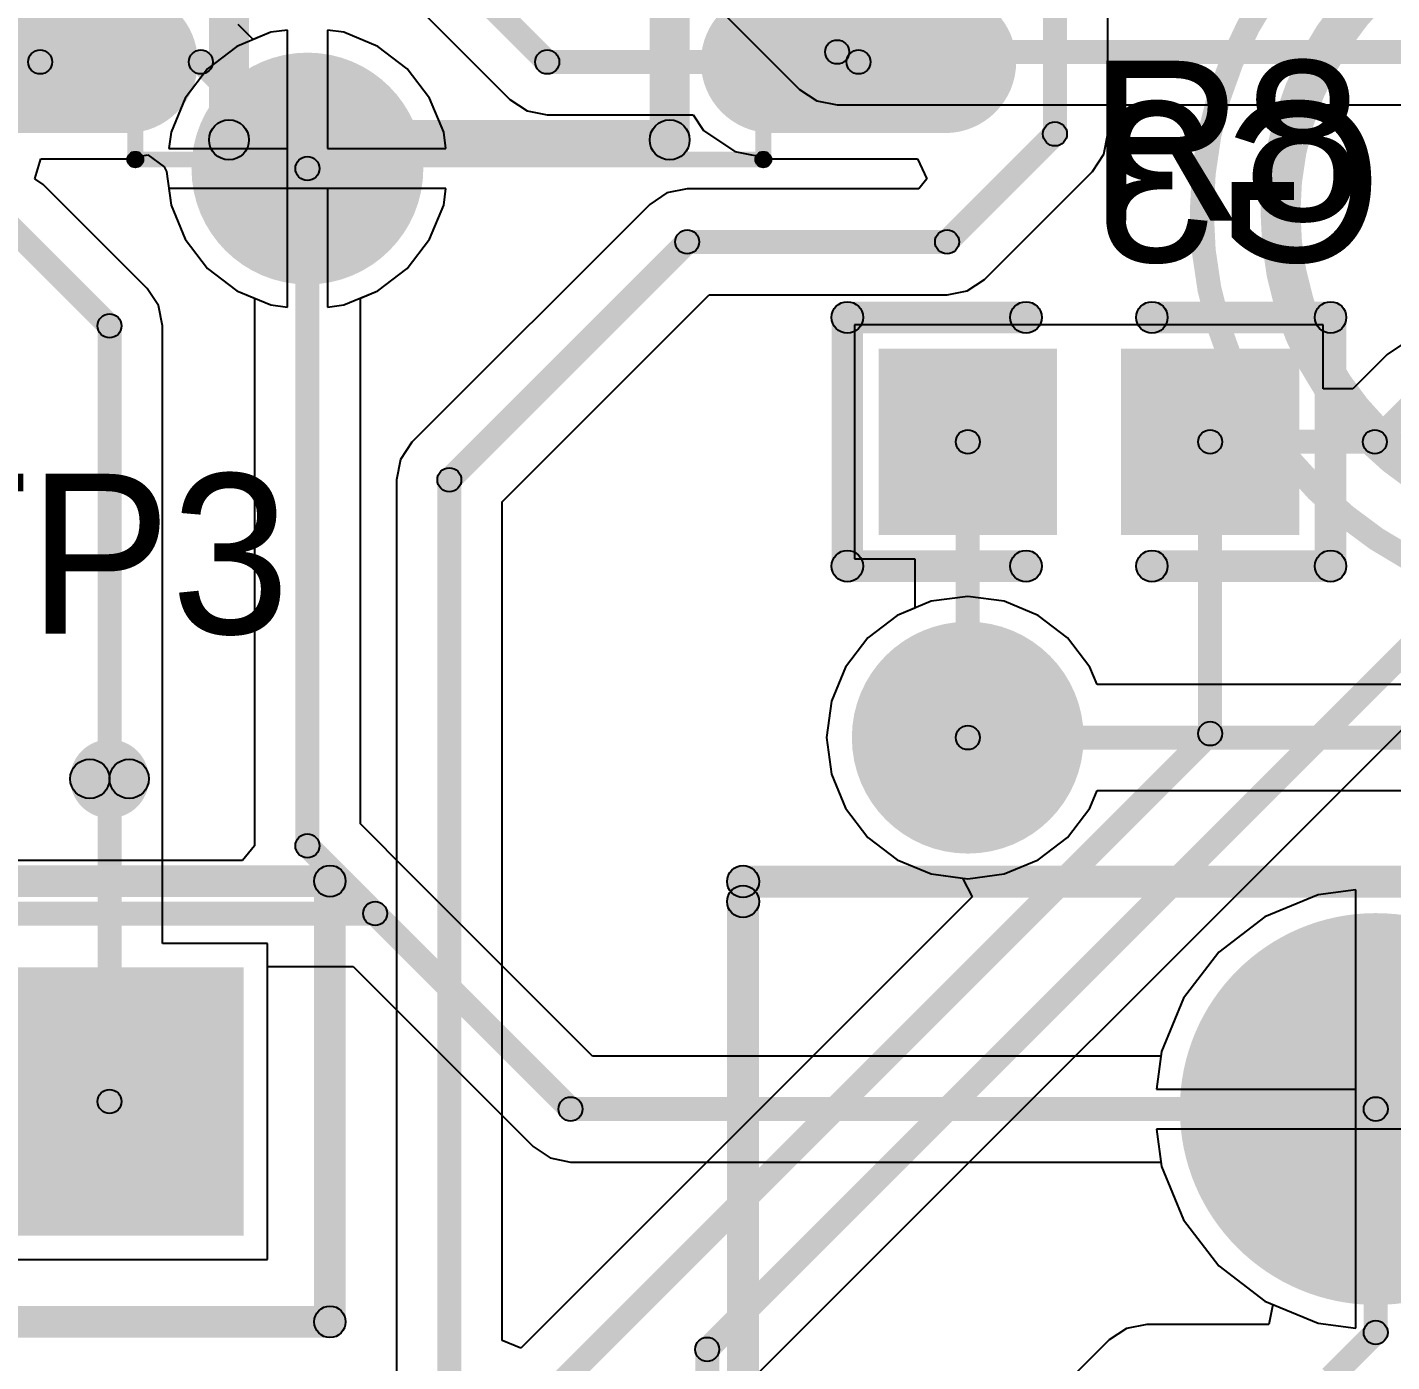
# Model space of a CAD drawing. Header units: millimetres. Extents: x -51.7 to 0.1, y -4.1 to 27.4.
# Drawn here: x -13.16 to -4.49, y 7.68 to 16.16 of the extents above; entities that cross this region are included whole.
import ezdxf

# ---------------------------------------------------------------- set-up
doc = ezdxf.new("R2010")
doc.units = ezdxf.units.MM
for name, color, linetype in [('BottomLayer', 5, 'Continuous'), ('BottomOverlay', 54, 'Continuous'), ('BottomSolder', 6, 'Continuous'), ('Mechanical13', 56, 'Continuous'), ('MultiLayer', 9, 'Continuous'), ('PadHoleLayer', 156, 'Continuous'), ('TopLayer', 1, 'Continuous'), ('TopOverlay', 2, 'Continuous'), ('TopPaste', 8, 'Continuous'), ('TopSolder', 216, 'Continuous'), ('ViaHoleLayer', 16, 'Continuous')]:
    doc.layers.add(name, color=color, linetype=linetype)

# ---------------------------------------------------------------- blocks, each defined once
blk = doc.blocks.new('0603_R_15')
at = {"layer": 'TopLayer'}
for points in [[(-1.235, 0.49), (-0.305, 0.49), (-0.305, -0.49), (-1.235, -0.49)], [(0.305, 0.49), (1.235, 0.49), (1.235, -0.49), (0.305, -0.49)]]:
    blk.add_hatch(color=1, dxfattribs=at).paths.add_polyline_path(points)
at = {"layer": 'TopOverlay'}
h = blk.add_hatch(color=2, dxfattribs=at)
edge = h.paths.add_edge_path()
edge.add_arc((-1.535, 0.79), 0.1, 0, 360)
h = blk.add_hatch(color=2, dxfattribs=at)
edge = h.paths.add_edge_path()
edge.add_arc((-1.535, 0.79), 0.1, 0, 360)
for points in [[(-0.4, 0.89), (-0.4, 0.69), (-1.535, 0.69), (-1.535, 0.89)], [(1.535, 0.89), (1.535, 0.69), (0.4, 0.69), (0.4, 0.89)], [(-1.635, 0.79), (-1.435, 0.79), (-1.435, -0.79), (-1.635, -0.79)], [(1.435, 0.79), (1.635, 0.79), (1.635, -0.79), (1.435, -0.79)], [(-0.4, -0.69), (-0.4, -0.89), (-1.535, -0.89), (-1.535, -0.69)], [(1.535, -0.69), (1.535, -0.89), (0.4, -0.89), (0.4, -0.69)]]:
    blk.add_hatch(color=2, dxfattribs=at).paths.add_polyline_path(points)
h = blk.add_hatch(color=2, dxfattribs=at)
edge = h.paths.add_edge_path()
edge.add_arc((-0.4, 0.79), 0.1, 0, 360)
h = blk.add_hatch(color=2, dxfattribs=at)
edge = h.paths.add_edge_path()
edge.add_arc((0.4, 0.79), 0.1, 0, 360)
h = blk.add_hatch(color=2, dxfattribs=at)
edge = h.paths.add_edge_path()
edge.add_arc((1.535, 0.79), 0.1, 0, 360)
h = blk.add_hatch(color=2, dxfattribs=at)
edge = h.paths.add_edge_path()
edge.add_arc((1.535, 0.79), 0.1, 0, 360)
h = blk.add_hatch(color=2, dxfattribs=at)
edge = h.paths.add_edge_path()
edge.add_arc((-1.535, -0.79), 0.1, 0, 360)
h = blk.add_hatch(color=2, dxfattribs=at)
edge = h.paths.add_edge_path()
edge.add_arc((-1.535, -0.79), 0.1, 0, 360)
h = blk.add_hatch(color=2, dxfattribs=at)
edge = h.paths.add_edge_path()
edge.add_arc((-0.4, -0.79), 0.1, 0, 360)
h = blk.add_hatch(color=2, dxfattribs=at)
edge = h.paths.add_edge_path()
edge.add_arc((0.4, -0.79), 0.1, 0, 360)
h = blk.add_hatch(color=2, dxfattribs=at)
edge = h.paths.add_edge_path()
edge.add_arc((1.535, -0.79), 0.1, 0, 360)
h = blk.add_hatch(color=2, dxfattribs=at)
edge = h.paths.add_edge_path()
edge.add_arc((1.535, -0.79), 0.1, 0, 360)
at = {"layer": 'TopPaste'}
for points in [[(-1.235, 0.49), (-0.305, 0.49), (-0.305, -0.49), (-1.235, -0.49)], [(0.305, 0.49), (1.235, 0.49), (1.235, -0.49), (0.305, -0.49)]]:
    blk.add_hatch(color=8, dxfattribs=at).paths.add_polyline_path(points)
at = {"layer": 'TopSolder'}
for points in [[(-1.3366, 0.5916), (-0.2034, 0.5916), (-0.2034, -0.5916), (-1.3366, -0.5916)], [(0.2034, 0.5916), (1.3366, 0.5916), (1.3366, -0.5916), (0.2034, -0.5916)]]:
    blk.add_hatch(color=216, dxfattribs=at).paths.add_polyline_path(points)
at = {"layer": 'TopOverlay'}
for centre in [(-1.535, 0.79), (-1.535, 0.79), (-0.4, 0.79), (0.4, 0.79), (1.535, 0.79), (1.535, 0.79), (-1.535, -0.79), (-1.535, -0.79), (-0.4, -0.79), (0.4, -0.79), (1.535, -0.79), (1.535, -0.79)]:
    blk.add_circle(centre, 0.1, dxfattribs=at)
blk = doc.blocks.new('SOIC_8_150____23')
at = {"layer": 'Mechanical13'}
h = blk.add_hatch(color=56, dxfattribs=at)
edge = h.paths.add_edge_path()
edge.add_arc((-2.525, 1.995), 0.05, 0, 360)
h = blk.add_hatch(color=56, dxfattribs=at)
edge = h.paths.add_edge_path()
edge.add_arc((-2.525, 1.995), 0.05, 0, 360)
for points in [[(-2.475, -1.995), (-2.575, -1.995), (-2.575, 1.995), (-2.475, 1.995)], [(2.525, 2.045), (2.525, 1.945), (-2.525, 1.945), (-2.525, 2.045)], [(2.575, -1.995), (2.475, -1.995), (2.475, 1.995), (2.575, 1.995)], [(2.525, -1.945), (2.525, -2.045), (-2.525, -2.045), (-2.525, -1.945)]]:
    blk.add_hatch(color=56, dxfattribs=at).paths.add_polyline_path(points)
h = blk.add_hatch(color=56, dxfattribs=at)
edge = h.paths.add_edge_path()
edge.add_arc((2.525, 1.995), 0.05, 0, 360)
h = blk.add_hatch(color=56, dxfattribs=at)
edge = h.paths.add_edge_path()
edge.add_arc((2.525, 1.995), 0.05, 0, 360)
h = blk.add_hatch(color=56, dxfattribs=at)
edge = h.paths.add_edge_path()
edge.add_arc((-2.125, -1.095), 0.05, 0, 360)
h = blk.add_hatch(color=56, dxfattribs=at)
edge = h.paths.add_edge_path()
edge.add_arc((-1.125, -1.095), 0.05, 0, 360)
h = blk.add_hatch(color=56, dxfattribs=at)
edge = h.paths.add_edge_path()
edge.add_arc((-2.525, -1.995), 0.05, 0, 360)
h = blk.add_hatch(color=56, dxfattribs=at)
edge = h.paths.add_edge_path()
edge.add_arc((-2.525, -1.995), 0.05, 0, 360)
h = blk.add_hatch(color=56, dxfattribs=at)
edge = h.paths.add_edge_path()
edge.add_arc((2.525, -1.995), 0.05, 0, 360)
h = blk.add_hatch(color=56, dxfattribs=at)
edge = h.paths.add_edge_path()
edge.add_arc((2.525, -1.995), 0.05, 0, 360)
at = {"layer": 'TopLayer'}
h = blk.add_hatch(color=1, dxfattribs=at)
edge = h.paths.add_edge_path()
edge.add_arc((-1.905, 3.15), 0.35, 0, 180)
edge.add_line((-2.255, 3.15), (-2.255, 2.05))
edge.add_arc((-1.905, 2.05), 0.35, 180, 360)
edge.add_line((-1.555, 2.05), (-1.555, 3.15))
h = blk.add_hatch(color=1, dxfattribs=at)
edge = h.paths.add_edge_path()
edge.add_arc((-0.635, 3.15), 0.35, 0, 180)
edge.add_line((-0.985, 3.15), (-0.985, 2.05))
edge.add_arc((-0.635, 2.05), 0.35, 180, 360)
edge.add_line((-0.285, 2.05), (-0.285, 3.15))
h = blk.add_hatch(color=1, dxfattribs=at)
edge = h.paths.add_edge_path()
edge.add_arc((0.635, 3.15), 0.35, 0, 180)
edge.add_line((0.285, 3.15), (0.285, 2.05))
edge.add_arc((0.635, 2.05), 0.35, 180, 360)
edge.add_line((0.985, 2.05), (0.985, 3.15))
h = blk.add_hatch(color=1, dxfattribs=at)
edge = h.paths.add_edge_path()
edge.add_arc((1.905, 3.15), 0.35, 0, 180)
edge.add_line((1.555, 3.15), (1.555, 2.05))
edge.add_arc((1.905, 2.05), 0.35, 180, 360)
edge.add_line((2.255, 2.05), (2.255, 3.15))
h = blk.add_hatch(color=1, dxfattribs=at)
edge = h.paths.add_edge_path()
edge.add_arc((-1.905, -2.05), 0.35, 0, 180)
edge.add_line((-2.255, -2.05), (-2.255, -3.15))
edge.add_arc((-1.905, -3.15), 0.35, 180, 360)
edge.add_line((-1.555, -3.15), (-1.555, -2.05))
h = blk.add_hatch(color=1, dxfattribs=at)
edge = h.paths.add_edge_path()
edge.add_arc((-0.635, -2.05), 0.35, 0, 180)
edge.add_line((-0.985, -2.05), (-0.985, -3.15))
edge.add_arc((-0.635, -3.15), 0.35, 180, 360)
edge.add_line((-0.285, -3.15), (-0.285, -2.05))
h = blk.add_hatch(color=1, dxfattribs=at)
edge = h.paths.add_edge_path()
edge.add_arc((0.635, -2.05), 0.35, 0, 180)
edge.add_line((0.285, -2.05), (0.285, -3.15))
edge.add_arc((0.635, -3.15), 0.35, 180, 360)
edge.add_line((0.985, -3.15), (0.985, -2.05))
h = blk.add_hatch(color=1, dxfattribs=at)
edge = h.paths.add_edge_path()
edge.add_arc((1.905, -2.05), 0.35, 0, 180)
edge.add_line((1.555, -2.05), (1.555, -3.15))
edge.add_arc((1.905, -3.15), 0.35, 180, 360)
edge.add_line((2.255, -3.15), (2.255, -2.05))
at = {"layer": 'TopOverlay'}
h = blk.add_hatch(color=2, dxfattribs=at)
edge = h.paths.add_edge_path()
edge.add_arc((-2.4, 1.4), 0.127, 0, 360)
h = blk.add_hatch(color=2, dxfattribs=at)
edge = h.paths.add_edge_path()
edge.add_arc((-2.4, 1.4), 0.127, 0, 360)
for points in [[(2.4, 1.527), (2.4, 1.273), (-2.4, 1.273), (-2.4, 1.527)], [(-2.273, -1.4), (-2.527, -1.4), (-2.527, 1.4), (-2.273, 1.4)], [(2.527, -1.4), (2.273, -1.4), (2.273, 1.4), (2.527, 1.4)], [(2.4, -1.273), (2.4, -1.527), (-2.4, -1.527), (-2.4, -1.273)]]:
    blk.add_hatch(color=2, dxfattribs=at).paths.add_polyline_path(points)
h = blk.add_hatch(color=2, dxfattribs=at)
edge = h.paths.add_edge_path()
edge.add_arc((2.4, 1.4), 0.127, 0, 360)
h = blk.add_hatch(color=2, dxfattribs=at)
edge = h.paths.add_edge_path()
edge.add_arc((2.4, 1.4), 0.127, 0, 360)
h = blk.add_hatch(color=2, dxfattribs=at)
edge = h.paths.add_edge_path()
edge.add_arc((-1.9, -0.7), 0.2, 0, 360)
h = blk.add_hatch(color=2, dxfattribs=at)
edge = h.paths.add_edge_path()
edge.add_arc((-1.5, -0.7), 0.2, 0, 360)
h = blk.add_hatch(color=2, dxfattribs=at)
edge = h.paths.add_edge_path()
edge.add_arc((-2.4, -1.4), 0.127, 0, 360)
h = blk.add_hatch(color=2, dxfattribs=at)
edge = h.paths.add_edge_path()
edge.add_arc((-2.4, -1.4), 0.127, 0, 360)
h = blk.add_hatch(color=2, dxfattribs=at)
edge = h.paths.add_edge_path()
edge.add_arc((2.4, -1.4), 0.127, 0, 360)
h = blk.add_hatch(color=2, dxfattribs=at)
edge = h.paths.add_edge_path()
edge.add_arc((2.4, -1.4), 0.127, 0, 360)
h = blk.add_hatch(color=2, dxfattribs=at)
edge = h.paths.add_edge_path()
edge.add_arc((-2.9, -2.9), 0.15, 0, 360)
h = blk.add_hatch(color=2, dxfattribs=at)
edge = h.paths.add_edge_path()
edge.add_arc((-2.6, -2.9), 0.15, 0, 360)
at = {"layer": 'TopPaste'}
h = blk.add_hatch(color=8, dxfattribs=at)
edge = h.paths.add_edge_path()
edge.add_arc((-1.905, 3.15), 0.35, 0, 180)
edge.add_line((-2.255, 3.15), (-2.255, 2.05))
edge.add_arc((-1.905, 2.05), 0.35, 180, 360)
edge.add_line((-1.555, 2.05), (-1.555, 3.15))
h = blk.add_hatch(color=8, dxfattribs=at)
edge = h.paths.add_edge_path()
edge.add_arc((-0.635, 3.15), 0.35, 0, 180)
edge.add_line((-0.985, 3.15), (-0.985, 2.05))
edge.add_arc((-0.635, 2.05), 0.35, 180, 360)
edge.add_line((-0.285, 2.05), (-0.285, 3.15))
h = blk.add_hatch(color=8, dxfattribs=at)
edge = h.paths.add_edge_path()
edge.add_arc((0.635, 3.15), 0.35, 0, 180)
edge.add_line((0.285, 3.15), (0.285, 2.05))
edge.add_arc((0.635, 2.05), 0.35, 180, 360)
edge.add_line((0.985, 2.05), (0.985, 3.15))
h = blk.add_hatch(color=8, dxfattribs=at)
edge = h.paths.add_edge_path()
edge.add_arc((1.905, 3.15), 0.35, 0, 180)
edge.add_line((1.555, 3.15), (1.555, 2.05))
edge.add_arc((1.905, 2.05), 0.35, 180, 360)
edge.add_line((2.255, 2.05), (2.255, 3.15))
h = blk.add_hatch(color=8, dxfattribs=at)
edge = h.paths.add_edge_path()
edge.add_arc((-1.905, -2.05), 0.35, 0, 180)
edge.add_line((-2.255, -2.05), (-2.255, -3.15))
edge.add_arc((-1.905, -3.15), 0.35, 180, 360)
edge.add_line((-1.555, -3.15), (-1.555, -2.05))
h = blk.add_hatch(color=8, dxfattribs=at)
edge = h.paths.add_edge_path()
edge.add_arc((-0.635, -2.05), 0.35, 0, 180)
edge.add_line((-0.985, -2.05), (-0.985, -3.15))
edge.add_arc((-0.635, -3.15), 0.35, 180, 360)
edge.add_line((-0.285, -3.15), (-0.285, -2.05))
h = blk.add_hatch(color=8, dxfattribs=at)
edge = h.paths.add_edge_path()
edge.add_arc((0.635, -2.05), 0.35, 0, 180)
edge.add_line((0.285, -2.05), (0.285, -3.15))
edge.add_arc((0.635, -3.15), 0.35, 180, 360)
edge.add_line((0.985, -3.15), (0.985, -2.05))
h = blk.add_hatch(color=8, dxfattribs=at)
edge = h.paths.add_edge_path()
edge.add_arc((1.905, -2.05), 0.35, 0, 180)
edge.add_line((1.555, -2.05), (1.555, -3.15))
edge.add_arc((1.905, -3.15), 0.35, 180, 360)
edge.add_line((2.255, -3.15), (2.255, -2.05))
at = {"layer": 'TopSolder'}
h = blk.add_hatch(color=216, dxfattribs=at)
edge = h.paths.add_edge_path()
edge.add_arc((-1.905, 3.15), 0.4516, 0, 180)
edge.add_line((-2.3566, 3.15), (-2.3566, 2.05))
edge.add_arc((-1.905, 2.05), 0.4516, 180, 360)
edge.add_line((-1.4534, 2.05), (-1.4534, 3.15))
h = blk.add_hatch(color=216, dxfattribs=at)
edge = h.paths.add_edge_path()
edge.add_arc((-0.635, 3.15), 0.4516, 0, 180)
edge.add_line((-1.0866, 3.15), (-1.0866, 2.05))
edge.add_arc((-0.635, 2.05), 0.4516, 180, 360)
edge.add_line((-0.1834, 2.05), (-0.1834, 3.15))
h = blk.add_hatch(color=216, dxfattribs=at)
edge = h.paths.add_edge_path()
edge.add_arc((0.635, 3.15), 0.4516, 0, 180)
edge.add_line((0.1834, 3.15), (0.1834, 2.05))
edge.add_arc((0.635, 2.05), 0.4516, 180, 360)
edge.add_line((1.0866, 2.05), (1.0866, 3.15))
h = blk.add_hatch(color=216, dxfattribs=at)
edge = h.paths.add_edge_path()
edge.add_arc((1.905, 3.15), 0.4516, 0, 180)
edge.add_line((1.4534, 3.15), (1.4534, 2.05))
edge.add_arc((1.905, 2.05), 0.4516, 180, 360)
edge.add_line((2.3566, 2.05), (2.3566, 3.15))
h = blk.add_hatch(color=216, dxfattribs=at)
edge = h.paths.add_edge_path()
edge.add_arc((-1.905, -2.05), 0.4516, 0, 180)
edge.add_line((-2.3566, -2.05), (-2.3566, -3.15))
edge.add_arc((-1.905, -3.15), 0.4516, 180, 360)
edge.add_line((-1.4534, -3.15), (-1.4534, -2.05))
h = blk.add_hatch(color=216, dxfattribs=at)
edge = h.paths.add_edge_path()
edge.add_arc((-0.635, -2.05), 0.4516, 0, 180)
edge.add_line((-1.0866, -2.05), (-1.0866, -3.15))
edge.add_arc((-0.635, -3.15), 0.4516, 180, 360)
edge.add_line((-0.1834, -3.15), (-0.1834, -2.05))
h = blk.add_hatch(color=216, dxfattribs=at)
edge = h.paths.add_edge_path()
edge.add_arc((0.635, -2.05), 0.4516, 0, 180)
edge.add_line((0.1834, -2.05), (0.1834, -3.15))
edge.add_arc((0.635, -3.15), 0.4516, 180, 360)
edge.add_line((1.0866, -3.15), (1.0866, -2.05))
h = blk.add_hatch(color=216, dxfattribs=at)
edge = h.paths.add_edge_path()
edge.add_arc((1.905, -2.05), 0.4516, 0, 180)
edge.add_line((1.4534, -2.05), (1.4534, -3.15))
edge.add_arc((1.905, -3.15), 0.4516, 180, 360)
edge.add_line((2.3566, -3.15), (2.3566, -2.05))
at = {"layer": 'Mechanical13', "const_width": 0.1}
blk.add_lwpolyline([(-1.125, -1.095, 1), (-2.125, -1.095, 1)], format="xyb", close=True, dxfattribs=at)
at = {"layer": 'Mechanical13'}
for centre in [(-2.525, 1.995), (-2.525, 1.995), (2.525, 1.995), (2.525, 1.995), (-2.125, -1.095), (-1.125, -1.095), (-2.525, -1.995), (-2.525, -1.995), (2.525, -1.995), (2.525, -1.995)]:
    blk.add_circle(centre, 0.05, dxfattribs=at)
at = {"layer": 'TopOverlay'}
for points, const_width in [([(-1.5, -0.7, 1), (-1.9, -0.7, 1)], 0.4), ([(-2.6, -2.9, 1), (-2.9, -2.9, 1)], 0.3)]:
    blk.add_lwpolyline(points, format="xyb", close=True, dxfattribs=dict(at, const_width=const_width))
for centre, radius in [((-2.4, 1.4), 0.127), ((-2.4, 1.4), 0.127), ((2.4, 1.4), 0.127), ((2.4, 1.4), 0.127), ((-1.9, -0.7), 0.2), ((-1.5, -0.7), 0.2), ((-2.4, -1.4), 0.127), ((-2.4, -1.4), 0.127), ((2.4, -1.4), 0.127), ((2.4, -1.4), 0.127), ((-2.9, -2.9), 0.15), ((-2.6, -2.9), 0.15)]:
    blk.add_circle(centre, radius, dxfattribs=at)
blk = doc.blocks.new('PCB_3362___NEW_24')
at = {"layer": 'BottomLayer'}
h = blk.add_hatch(color=5, dxfattribs=at)
edge = h.paths.add_edge_path()
edge.add_arc((0, 1.5), 1.143, 0, 360)
h = blk.add_hatch(color=5, dxfattribs=at)
edge = h.paths.add_edge_path()
edge.add_arc((-2.75, -1.5), 1.143, 0, 360)
h = blk.add_hatch(color=5, dxfattribs=at)
edge = h.paths.add_edge_path()
edge.add_arc((2.496, -1.5), 1.143, 0, 360)
at = {"layer": 'BottomSolder'}
h = blk.add_hatch(color=6, dxfattribs=at)
edge = h.paths.add_edge_path()
edge.add_arc((0, 1.5), 1.2446, 0, 360)
h = blk.add_hatch(color=6, dxfattribs=at)
edge = h.paths.add_edge_path()
edge.add_arc((-2.75, -1.5), 1.2446, 0, 360)
h = blk.add_hatch(color=6, dxfattribs=at)
edge = h.paths.add_edge_path()
edge.add_arc((2.496, -1.5), 1.2446, 0, 360)
at = {"layer": 'MultiLayer'}
h = blk.add_hatch(color=9, dxfattribs=at)
edge = h.paths.add_edge_path()
edge.add_arc((0, 1.5), 1.143, 0, 360)
h = blk.add_hatch(color=9, dxfattribs=at)
edge = h.paths.add_edge_path()
edge.add_arc((-2.75, -1.5), 1.143, 0, 360)
h = blk.add_hatch(color=9, dxfattribs=at)
edge = h.paths.add_edge_path()
edge.add_arc((2.496, -1.5), 1.143, 0, 360)
at = {"layer": 'PadHoleLayer'}
h = blk.add_hatch(color=156, dxfattribs=at)
edge = h.paths.add_edge_path()
edge.add_arc((0, 1.5), 0.635, 0, 360)
h = blk.add_hatch(color=156, dxfattribs=at)
edge = h.paths.add_edge_path()
edge.add_arc((-2.75, -1.5), 0.635, 0, 360)
h = blk.add_hatch(color=156, dxfattribs=at)
edge = h.paths.add_edge_path()
edge.add_arc((2.496, -1.5), 0.635, 0, 360)
at = {"layer": 'TopLayer'}
h = blk.add_hatch(color=1, dxfattribs=at)
edge = h.paths.add_edge_path()
edge.add_arc((0, 1.5), 1.143, 0, 360)
h = blk.add_hatch(color=1, dxfattribs=at)
edge = h.paths.add_edge_path()
edge.add_arc((-2.75, -1.5), 1.143, 0, 360)
h = blk.add_hatch(color=1, dxfattribs=at)
edge = h.paths.add_edge_path()
edge.add_arc((2.496, -1.5), 1.143, 0, 360)
at = {"layer": 'TopOverlay'}
h = blk.add_hatch(color=2, dxfattribs=at)
edge = h.paths.add_edge_path()
edge.add_arc((-4.02, 2.945), 0.1016, 0, 360)
for points in [[(-4.02, 2.8434), (-4.02, 3.0466), (3.854, 3.0466), (3.854, 2.8434)], [(-3.9184, -4.929), (-4.1216, -4.929), (-4.1216, 2.818), (-3.9184, 2.818)], [(3.9556, -4.873), (3.7524, -4.873), (3.7524, 2.818), (3.9556, 2.818)], [(-4.02, -5.0306), (-4.02, -4.8274), (3.854, -4.8274), (3.854, -5.0306)]]:
    blk.add_hatch(color=2, dxfattribs=at).paths.add_polyline_path(points)
h = blk.add_hatch(color=2, dxfattribs=at)
edge = h.paths.add_edge_path()
edge.add_arc((3.854, 2.945), 0.1016, 0, 360)
h = blk.add_hatch(color=2, dxfattribs=at)
edge = h.paths.add_edge_path()
edge.add_arc((-4.02, 2.818), 0.1016, 0, 360)
h = blk.add_hatch(color=2, dxfattribs=at)
edge = h.paths.add_edge_path()
edge.add_arc((3.854, 2.818), 0.1016, 0, 360)
h = blk.add_hatch(color=2, dxfattribs=at)
edge = h.paths.add_edge_path()
edge.add_arc((-4.02, -4.929), 0.1016, 0, 360)
h = blk.add_hatch(color=2, dxfattribs=at)
edge = h.paths.add_edge_path()
edge.add_arc((-4.02, -4.929), 0.1016, 0, 360)
h = blk.add_hatch(color=2, dxfattribs=at)
edge = h.paths.add_edge_path()
edge.add_arc((3.854, -4.873), 0.1016, 0, 360)
h = blk.add_hatch(color=2, dxfattribs=at)
edge = h.paths.add_edge_path()
edge.add_arc((3.854, -4.929), 0.1016, 0, 360)
at = {"layer": 'TopSolder'}
h = blk.add_hatch(color=216, dxfattribs=at)
edge = h.paths.add_edge_path()
edge.add_arc((0, 1.5), 1.2446, 0, 360)
h = blk.add_hatch(color=216, dxfattribs=at)
edge = h.paths.add_edge_path()
edge.add_arc((-2.75, -1.5), 1.2446, 0, 360)
h = blk.add_hatch(color=216, dxfattribs=at)
edge = h.paths.add_edge_path()
edge.add_arc((2.496, -1.5), 1.2446, 0, 360)
at = {"layer": 'TopOverlay'}
for centre in [(-4.02, 2.945), (3.854, 2.945), (-4.02, 2.818), (3.854, 2.818), (-4.02, -4.929), (-4.02, -4.929), (3.854, -4.873), (3.854, -4.929)]:
    blk.add_circle(centre, 0.1016, dxfattribs=at)
blk = doc.blocks.new('3___LED___B_28')
at = {"layer": 'BottomLayer'}
h = blk.add_hatch(color=5, dxfattribs=at)
edge = h.paths.add_edge_path()
edge.add_arc((-1.0795, -0.127), 0.762, 180, 360)
edge.add_line((-0.3175, -0.127), (-0.3175, 0.127))
edge.add_arc((-1.0795, 0.127), 0.762, 0, 180)
edge.add_line((-1.8415, 0.127), (-1.8415, -0.127))
h = blk.add_hatch(color=5, dxfattribs=at)
edge = h.paths.add_edge_path()
edge.add_arc((1.0795, -0.127), 0.762, 180, 360)
edge.add_line((1.8415, -0.127), (1.8415, 0.127))
edge.add_arc((1.0795, 0.127), 0.762, 0, 180)
edge.add_line((0.3175, 0.127), (0.3175, -0.127))
at = {"layer": 'BottomOverlay'}
h = blk.add_hatch(color=54, dxfattribs=at)
edge = h.paths.add_edge_path()
edge.add_arc((-2.0635, 0), 0.127, 0, 360)
h = blk.add_hatch(color=54, dxfattribs=at)
edge = h.paths.add_edge_path()
edge.add_arc((1.9365, 0), 0.127, 0, 360)
h = blk.add_hatch(color=54, dxfattribs=at)
edge = h.paths.add_edge_path()
edge.add_arc((-2.5635, 0), 0.0762, 0, 360)
h = blk.add_hatch(color=54, dxfattribs=at)
edge = h.paths.add_edge_path()
edge.add_arc((2.4365, 0), 0.0762, 0, 360)
at = {"layer": 'BottomSolder'}
h = blk.add_hatch(color=6, dxfattribs=at)
edge = h.paths.add_edge_path()
edge.add_arc((-1.0795, -0.127), 0.8636, 180, 360)
edge.add_line((-0.2159, -0.127), (-0.2159, 0.127))
edge.add_arc((-1.0795, 0.127), 0.8636, 0, 180)
edge.add_line((-1.9431, 0.127), (-1.9431, -0.127))
h = blk.add_hatch(color=6, dxfattribs=at)
edge = h.paths.add_edge_path()
edge.add_arc((1.0795, -0.127), 0.8636, 180, 360)
edge.add_line((1.9431, -0.127), (1.9431, 0.127))
edge.add_arc((1.0795, 0.127), 0.8636, 0, 180)
edge.add_line((0.2159, 0.127), (0.2159, -0.127))
at = {"layer": 'MultiLayer'}
h = blk.add_hatch(color=9, dxfattribs=at)
edge = h.paths.add_edge_path()
edge.add_arc((-1.0795, -0.127), 0.762, 180, 360)
edge.add_line((-0.3175, -0.127), (-0.3175, 0.127))
edge.add_arc((-1.0795, 0.127), 0.762, 0, 180)
edge.add_line((-1.8415, 0.127), (-1.8415, -0.127))
h = blk.add_hatch(color=9, dxfattribs=at)
edge = h.paths.add_edge_path()
edge.add_arc((1.0795, -0.127), 0.762, 180, 360)
edge.add_line((1.8415, -0.127), (1.8415, 0.127))
edge.add_arc((1.0795, 0.127), 0.762, 0, 180)
edge.add_line((0.3175, 0.127), (0.3175, -0.127))
at = {"layer": 'PadHoleLayer'}
h = blk.add_hatch(color=156, dxfattribs=at)
edge = h.paths.add_edge_path()
edge.add_arc((-1.0795, 0), 0.35, 0, 360)
h = blk.add_hatch(color=156, dxfattribs=at)
edge = h.paths.add_edge_path()
edge.add_arc((1.0795, 0), 0.35, 0, 360)
at = {"layer": 'TopLayer'}
h = blk.add_hatch(color=1, dxfattribs=at)
edge = h.paths.add_edge_path()
edge.add_arc((-1.0795, -0.127), 0.762, 180, 360)
edge.add_line((-0.3175, -0.127), (-0.3175, 0.127))
edge.add_arc((-1.0795, 0.127), 0.762, 0, 180)
edge.add_line((-1.8415, 0.127), (-1.8415, -0.127))
h = blk.add_hatch(color=1, dxfattribs=at)
edge = h.paths.add_edge_path()
edge.add_arc((1.0795, -0.127), 0.762, 180, 360)
edge.add_line((1.8415, -0.127), (1.8415, 0.127))
edge.add_arc((1.0795, 0.127), 0.762, 0, 180)
edge.add_line((0.3175, 0.127), (0.3175, -0.127))
at = {"layer": 'TopSolder'}
h = blk.add_hatch(color=216, dxfattribs=at)
edge = h.paths.add_edge_path()
edge.add_arc((-1.0795, -0.127), 0.8636, 180, 360)
edge.add_line((-0.2159, -0.127), (-0.2159, 0.127))
edge.add_arc((-1.0795, 0.127), 0.8636, 0, 180)
edge.add_line((-1.9431, 0.127), (-1.9431, -0.127))
h = blk.add_hatch(color=216, dxfattribs=at)
edge = h.paths.add_edge_path()
edge.add_arc((1.0795, -0.127), 0.8636, 180, 360)
edge.add_line((1.9431, -0.127), (1.9431, 0.127))
edge.add_arc((1.0795, 0.127), 0.8636, 0, 180)
edge.add_line((0.2159, 0.127), (0.2159, -0.127))
at = {"layer": 'BottomOverlay'}
for p, q in [((-3.1748, 0.381), (-3.1748, -0.4654)), ((-3.598, -0.0422), (-2.7516, -0.0422))]:
    blk.add_line(p, q, dxfattribs=at)
for points, const_width in [([(2.4365, 0, 1), (-2.5635, 0, 1)], 0.1524), ([(1.9365, 0, 1), (-2.0635, 0, 1)], 0.254)]:
    blk.add_lwpolyline(points, format="xyb", close=True, dxfattribs=dict(at, const_width=const_width))
for centre, radius in [((-2.0635, 0), 0.127), ((1.9365, 0), 0.127), ((-2.5635, 0), 0.0762), ((2.4365, 0), 0.0762)]:
    blk.add_circle(centre, radius, dxfattribs=at)
blk = doc.blocks.new('PIN1_38')
at = {"layer": 'BottomLayer'}
blk.add_hatch(color=5, dxfattribs=at).paths.add_polyline_path([(-0.75, 0.75), (0.75, 0.75), (0.75, -0.75), (-0.75, -0.75)])
at = {"layer": 'BottomSolder'}
blk.add_hatch(color=6, dxfattribs=at).paths.add_polyline_path([(-0.8516, 0.8516), (0.8516, 0.8516), (0.8516, -0.8516), (-0.8516, -0.8516)])
at = {"layer": 'MultiLayer'}
blk.add_hatch(color=9, dxfattribs=at).paths.add_polyline_path([(-0.75, 0.75), (0.75, 0.75), (0.75, -0.75), (-0.75, -0.75)])
at = {"layer": 'PadHoleLayer'}
h = blk.add_hatch(color=156, dxfattribs=at)
edge = h.paths.add_edge_path()
edge.add_arc((0, 0), 0.45, 0, 360)
at = {"layer": 'TopLayer'}
blk.add_hatch(color=1, dxfattribs=at).paths.add_polyline_path([(-0.75, 0.75), (0.75, 0.75), (0.75, -0.75), (-0.75, -0.75)])
at = {"layer": 'TopOverlay'}
h = blk.add_hatch(color=2, dxfattribs=at)
edge = h.paths.add_edge_path()
edge.add_arc((-0.125, 2.05), 0.125, 0, 360)
h = blk.add_hatch(color=2, dxfattribs=at)
edge = h.paths.add_edge_path()
edge.add_arc((0.125, 2.05), 0.125, 0, 360)
h = blk.add_hatch(color=2, dxfattribs=at)
edge = h.paths.add_edge_path()
edge.add_arc((-1.4, 1.4), 0.1, 0, 360)
h = blk.add_hatch(color=2, dxfattribs=at)
edge = h.paths.add_edge_path()
edge.add_arc((-1.4, 1.4), 0.1, 0, 360)
for points in [[(-1.4, 1.3), (-1.4, 1.5), (1.4, 1.5), (1.4, 1.3)], [(-1.3, -1.4), (-1.5, -1.4), (-1.5, 1.4), (-1.3, 1.4)], [(1.5, -1.4), (1.3, -1.4), (1.3, 1.4), (1.5, 1.4)], [(-1.4, -1.5), (-1.4, -1.3), (1.4, -1.3), (1.4, -1.5)]]:
    blk.add_hatch(color=2, dxfattribs=at).paths.add_polyline_path(points)
h = blk.add_hatch(color=2, dxfattribs=at)
edge = h.paths.add_edge_path()
edge.add_arc((1.4, 1.4), 0.1, 0, 360)
h = blk.add_hatch(color=2, dxfattribs=at)
edge = h.paths.add_edge_path()
edge.add_arc((1.4, 1.4), 0.1, 0, 360)
h = blk.add_hatch(color=2, dxfattribs=at)
edge = h.paths.add_edge_path()
edge.add_arc((-1.4, -1.4), 0.1, 0, 360)
h = blk.add_hatch(color=2, dxfattribs=at)
edge = h.paths.add_edge_path()
edge.add_arc((-1.4, -1.4), 0.1, 0, 360)
h = blk.add_hatch(color=2, dxfattribs=at)
edge = h.paths.add_edge_path()
edge.add_arc((1.4, -1.4), 0.1, 0, 360)
h = blk.add_hatch(color=2, dxfattribs=at)
edge = h.paths.add_edge_path()
edge.add_arc((1.4, -1.4), 0.1, 0, 360)
at = {"layer": 'TopSolder'}
blk.add_hatch(color=216, dxfattribs=at).paths.add_polyline_path([(-0.8516, 0.8516), (0.8516, 0.8516), (0.8516, -0.8516), (-0.8516, -0.8516)])
at = {"layer": 'TopOverlay', "const_width": 0.25}
blk.add_lwpolyline([(0.125, 2.05, 1), (-0.125, 2.05, 1)], format="xyb", close=True, dxfattribs=at)
at = {"layer": 'TopOverlay'}
for centre, radius in [((-0.125, 2.05), 0.125), ((0.125, 2.05), 0.125), ((-1.4, 1.4), 0.1), ((-1.4, 1.4), 0.1), ((1.4, 1.4), 0.1), ((1.4, 1.4), 0.1), ((-1.4, -1.4), 0.1), ((-1.4, -1.4), 0.1), ((1.4, -1.4), 0.1), ((1.4, -1.4), 0.1)]:
    blk.add_circle(centre, radius, dxfattribs=at)

msp = doc.modelspace()

# ---------------------------------------------------------------- hatches: boundary and pattern name
at = {"layer": 'BottomLayer'}
for points in [[(-8.9688, 16.8503), (-8.861, 16.9581), (-7.9593, 16.0564), (-8.0671, 15.9486)], [(-8.0132, 15.9263), (-8.0132, 16.0787), (-3.196, 16.0787), (-3.196, 15.9263)], [(-11.3025, 10.9589), (-11.4549, 10.9589), (-11.4549, 15.2619), (-11.3025, 15.2619)], [(-7.183, 11.5702), (-7.183, 11.7226), (-3.0983, 11.7226), (-3.0983, 11.5702)], [(-11.4326, 10.905), (-11.3248, 11.0128), (-10.8947, 10.5827), (-11.0025, 10.4749)], [(-17.3485, 10.4526), (-17.3485, 10.605), (-10.9486, 10.605), (-10.9486, 10.4526)], [(-11.0025, 10.4749), (-10.8947, 10.5827), (-9.6529, 9.3409), (-9.7607, 9.2331)], [(-14.1315, 7.7317), (-14.2393, 7.8395), (-12.6899, 9.3889), (-12.5821, 9.2811)], [(-9.7068, 9.2108), (-9.7068, 9.3632), (-4.591, 9.3632), (-4.591, 9.2108)]]:
    msp.add_hatch(color=5, dxfattribs=at).paths.add_polyline_path(points)
h = msp.add_hatch(color=5, dxfattribs=at)
edge = h.paths.add_edge_path()
edge.add_arc((-8.0132, 16.0025), 0.0762, 0, 360)
h = msp.add_hatch(color=5, dxfattribs=at)
edge = h.paths.add_edge_path()
edge.add_arc((-8.0132, 16.0025), 0.0762, 0, 360)
h = msp.add_hatch(color=5, dxfattribs=at)
edge = h.paths.add_edge_path()
edge.add_arc((-11.3787, 15.2619), 0.635, 0, 360)
h = msp.add_hatch(color=5, dxfattribs=at)
edge = h.paths.add_edge_path()
edge.add_arc((-11.3787, 15.2619), 0.0762, 0, 360)
h = msp.add_hatch(color=5, dxfattribs=at)
edge = h.paths.add_edge_path()
edge.add_arc((-7.183, 11.6464), 0.635, 0, 360)
h = msp.add_hatch(color=5, dxfattribs=at)
edge = h.paths.add_edge_path()
edge.add_arc((-7.183, 11.6464), 0.0762, 0, 360)
h = msp.add_hatch(color=5, dxfattribs=at)
edge = h.paths.add_edge_path()
edge.add_arc((-11.3787, 10.9589), 0.0762, 0, 360)
h = msp.add_hatch(color=5, dxfattribs=at)
edge = h.paths.add_edge_path()
edge.add_arc((-11.3787, 10.9589), 0.0762, 0, 360)
h = msp.add_hatch(color=5, dxfattribs=at)
edge = h.paths.add_edge_path()
edge.add_arc((-10.9486, 10.5288), 0.0762, 0, 360)
h = msp.add_hatch(color=5, dxfattribs=at)
edge = h.paths.add_edge_path()
edge.add_arc((-10.9486, 10.5288), 0.0762, 0, 360)
h = msp.add_hatch(color=5, dxfattribs=at)
edge = h.paths.add_edge_path()
edge.add_arc((-10.9486, 10.5288), 0.0762, 0, 360)
h = msp.add_hatch(color=5, dxfattribs=at)
edge = h.paths.add_edge_path()
edge.add_arc((-12.636, 9.335), 0.0762, 0, 360)
h = msp.add_hatch(color=5, dxfattribs=at)
edge = h.paths.add_edge_path()
edge.add_arc((-9.7068, 9.287), 0.0762, 0, 360)
h = msp.add_hatch(color=5, dxfattribs=at)
edge = h.paths.add_edge_path()
edge.add_arc((-9.7068, 9.287), 0.0762, 0, 360)
h = msp.add_hatch(color=5, dxfattribs=at)
edge = h.paths.add_edge_path()
edge.add_arc((-4.591, 9.287), 0.0762, 0, 360)
at = {"layer": 'BottomSolder'}
h = msp.add_hatch(color=6, dxfattribs=at)
edge = h.paths.add_edge_path()
edge.add_arc((-11.3787, 15.2619), 0.7366, 0, 360)
h = msp.add_hatch(color=6, dxfattribs=at)
edge = h.paths.add_edge_path()
edge.add_arc((-7.183, 11.6464), 0.7366, 0, 360)
at = {"layer": 'TopLayer'}
for points in [[(-11.1786, 17.1551), (-11.0708, 17.2629), (-9.8008, 15.9929), (-9.9086, 15.8851)], [(-6.5527, 15.4818), (-6.7051, 15.4818), (-6.7051, 16.955), (-6.5527, 16.955)], [(-13.077, 15.8628), (-13.077, 16.0152), (-12.0558, 16.0152), (-12.0558, 15.8628)], [(-12.1097, 15.8851), (-12.0019, 15.9929), (-11.3248, 15.3158), (-11.4326, 15.208)], [(-9.8547, 15.8628), (-9.8547, 16.0152), (-7.877, 16.0152), (-7.877, 15.8628)], [(-7.2608, 14.7421), (-7.3686, 14.8499), (-6.6828, 15.5357), (-6.575, 15.4279)], [(-13.3503, 14.8691), (-13.2425, 14.9769), (-12.5821, 14.3165), (-12.6899, 14.2087)], [(-10.4231, 13.2308), (-10.5309, 13.3386), (-9.0196, 14.8499), (-8.9118, 14.7421)], [(-8.9657, 14.7198), (-8.9657, 14.8722), (-7.3147, 14.8722), (-7.3147, 14.7198)], [(-12.5598, 9.335), (-12.7122, 9.335), (-12.7122, 14.2626), (-12.5598, 14.2626)], [(-4.543, 13.4721), (-4.6508, 13.5799), (-4.3333, 13.8974), (-4.2255, 13.7896)], [(-7.1068, 11.6464), (-7.2592, 11.6464), (-7.2592, 13.526), (-7.1068, 13.526)], [(-5.5668, 11.6718), (-5.7192, 11.6718), (-5.7192, 13.526), (-5.5668, 13.526)], [(-5.643, 13.4498), (-5.643, 13.6022), (-4.5969, 13.6022), (-4.5969, 13.4498)], [(-10.4008, 6.8378), (-10.5532, 6.8378), (-10.5532, 13.2847), (-10.4008, 13.2847)], [(-8.7848, 7.7063), (-8.8926, 7.8141), (-3.9904, 12.7163), (-3.8826, 12.6085)], [(-4.5371, 9.2331), (-4.6449, 9.3409), (-1.6243, 12.3615), (-1.5165, 12.2537)], [(-10.4231, 6.7839), (-10.5309, 6.8917), (-5.6969, 11.7257), (-5.5891, 11.6179)], [(-4.5148, 7.8672), (-4.6672, 7.8672), (-4.6672, 9.287), (-4.5148, 9.287)], [(-4.8224, 7.528), (-4.9302, 7.6358), (-4.6449, 7.9211), (-4.5371, 7.8133)], [(-8.7625, 2.0563), (-8.9149, 2.0563), (-8.9149, 7.7602), (-8.7625, 7.7602)]]:
    msp.add_hatch(color=1, dxfattribs=at).paths.add_polyline_path(points)
h = msp.add_hatch(color=1, dxfattribs=at)
edge = h.paths.add_edge_path()
edge.add_arc((-13.077, 15.939), 0.0762, 0, 360)
h = msp.add_hatch(color=1, dxfattribs=at)
edge = h.paths.add_edge_path()
edge.add_arc((-12.0558, 15.939), 0.0762, 0, 360)
h = msp.add_hatch(color=1, dxfattribs=at)
edge = h.paths.add_edge_path()
edge.add_arc((-12.0558, 15.939), 0.0762, 0, 360)
h = msp.add_hatch(color=1, dxfattribs=at)
edge = h.paths.add_edge_path()
edge.add_arc((-9.8547, 15.939), 0.0762, 0, 360)
h = msp.add_hatch(color=1, dxfattribs=at)
edge = h.paths.add_edge_path()
edge.add_arc((-9.8547, 15.939), 0.0762, 0, 360)
h = msp.add_hatch(color=1, dxfattribs=at)
edge = h.paths.add_edge_path()
edge.add_arc((-7.877, 15.939), 0.0762, 0, 360)
h = msp.add_hatch(color=1, dxfattribs=at)
edge = h.paths.add_edge_path()
edge.add_arc((-11.3787, 15.2619), 0.635, 0, 360)
h = msp.add_hatch(color=1, dxfattribs=at)
edge = h.paths.add_edge_path()
edge.add_arc((-6.6289, 15.4818), 0.0762, 0, 360)
h = msp.add_hatch(color=1, dxfattribs=at)
edge = h.paths.add_edge_path()
edge.add_arc((-6.6289, 15.4818), 0.0762, 0, 360)
h = msp.add_hatch(color=1, dxfattribs=at)
edge = h.paths.add_edge_path()
edge.add_arc((-11.3787, 15.2619), 0.0762, 0, 360)
h = msp.add_hatch(color=1, dxfattribs=at)
edge = h.paths.add_edge_path()
edge.add_arc((-8.9657, 14.796), 0.0762, 0, 360)
h = msp.add_hatch(color=1, dxfattribs=at)
edge = h.paths.add_edge_path()
edge.add_arc((-8.9657, 14.796), 0.0762, 0, 360)
h = msp.add_hatch(color=1, dxfattribs=at)
edge = h.paths.add_edge_path()
edge.add_arc((-7.3147, 14.796), 0.0762, 0, 360)
h = msp.add_hatch(color=1, dxfattribs=at)
edge = h.paths.add_edge_path()
edge.add_arc((-7.3147, 14.796), 0.0762, 0, 360)
h = msp.add_hatch(color=1, dxfattribs=at)
edge = h.paths.add_edge_path()
edge.add_arc((-12.636, 14.2626), 0.0762, 0, 360)
h = msp.add_hatch(color=1, dxfattribs=at)
edge = h.paths.add_edge_path()
edge.add_arc((-12.636, 14.2626), 0.0762, 0, 360)
h = msp.add_hatch(color=1, dxfattribs=at)
edge = h.paths.add_edge_path()
edge.add_arc((-7.183, 13.526), 0.0762, 0, 360)
h = msp.add_hatch(color=1, dxfattribs=at)
edge = h.paths.add_edge_path()
edge.add_arc((-5.643, 13.526), 0.0762, 0, 360)
h = msp.add_hatch(color=1, dxfattribs=at)
edge = h.paths.add_edge_path()
edge.add_arc((-5.643, 13.526), 0.0762, 0, 360)
h = msp.add_hatch(color=1, dxfattribs=at)
edge = h.paths.add_edge_path()
edge.add_arc((-4.5969, 13.526), 0.0762, 0, 360)
h = msp.add_hatch(color=1, dxfattribs=at)
edge = h.paths.add_edge_path()
edge.add_arc((-4.5969, 13.526), 0.0762, 0, 360)
h = msp.add_hatch(color=1, dxfattribs=at)
edge = h.paths.add_edge_path()
edge.add_arc((-10.477, 13.2847), 0.0762, 0, 360)
h = msp.add_hatch(color=1, dxfattribs=at)
edge = h.paths.add_edge_path()
edge.add_arc((-10.477, 13.2847), 0.0762, 0, 360)
h = msp.add_hatch(color=1, dxfattribs=at)
edge = h.paths.add_edge_path()
edge.add_arc((-7.183, 11.6464), 0.635, 0, 360)
h = msp.add_hatch(color=1, dxfattribs=at)
edge = h.paths.add_edge_path()
edge.add_arc((-7.183, 11.6464), 0.0762, 0, 360)
h = msp.add_hatch(color=1, dxfattribs=at)
edge = h.paths.add_edge_path()
edge.add_arc((-5.643, 11.6718), 0.0762, 0, 360)
h = msp.add_hatch(color=1, dxfattribs=at)
edge = h.paths.add_edge_path()
edge.add_arc((-5.643, 11.6718), 0.0762, 0, 360)
h = msp.add_hatch(color=1, dxfattribs=at)
edge = h.paths.add_edge_path()
edge.add_arc((-12.636, 9.335), 0.0762, 0, 360)
h = msp.add_hatch(color=1, dxfattribs=at)
edge = h.paths.add_edge_path()
edge.add_arc((-4.591, 9.287), 0.0762, 0, 360)
h = msp.add_hatch(color=1, dxfattribs=at)
edge = h.paths.add_edge_path()
edge.add_arc((-4.591, 9.287), 0.0762, 0, 360)
h = msp.add_hatch(color=1, dxfattribs=at)
edge = h.paths.add_edge_path()
edge.add_arc((-4.591, 7.8672), 0.0762, 0, 360)
h = msp.add_hatch(color=1, dxfattribs=at)
edge = h.paths.add_edge_path()
edge.add_arc((-4.591, 7.8672), 0.0762, 0, 360)
h = msp.add_hatch(color=1, dxfattribs=at)
edge = h.paths.add_edge_path()
edge.add_arc((-8.8387, 7.7602), 0.0762, 0, 360)
h = msp.add_hatch(color=1, dxfattribs=at)
edge = h.paths.add_edge_path()
edge.add_arc((-8.8387, 7.7602), 0.0762, 0, 360)
at = {"layer": 'TopSolder'}
h = msp.add_hatch(color=216, dxfattribs=at)
edge = h.paths.add_edge_path()
edge.add_arc((-11.3787, 15.2619), 0.7366, 0, 360)
h = msp.add_hatch(color=216, dxfattribs=at)
edge = h.paths.add_edge_path()
edge.add_arc((-7.183, 11.6464), 0.7366, 0, 360)
at = {"layer": 'ViaHoleLayer'}
h = msp.add_hatch(color=16, dxfattribs=at)
edge = h.paths.add_edge_path()
edge.add_arc((-11.3787, 15.2619), 0.3556, 0, 360)
h = msp.add_hatch(color=16, dxfattribs=at)
edge = h.paths.add_edge_path()
edge.add_arc((-7.183, 11.6464), 0.3556, 0, 360)

# ---------------------------------------------------------------- linework, layer by layer
at = {"layer": 'BottomLayer'}
for p, q in [((-9.0544, 16.5675), (-8.2513, 15.7644)), ((-11.6108, 16.128), (-11.827, 16.0384)), ((-11.5057, 16.1418), (-11.6108, 16.128)), ((-11.5057, 15.3889), (-11.5057, 16.1418)), ((-11.1466, 16.128), (-11.2517, 16.1418)), ((-11.2517, 16.1418), (-11.2517, 15.3889)), ((-10.9304, 16.0384), (-11.1466, 16.128)), ((-11.827, 16.0384), (-12.0127, 15.8959)), ((-10.7447, 15.8959), (-10.9304, 16.0384)), ((-12.0127, 15.8959), (-12.1552, 15.7102)), ((-10.6022, 15.7102), (-10.7447, 15.8959)), ((-12.1552, 15.7102), (-12.2448, 15.494)), ((-10.5126, 15.494), (-10.6022, 15.7102)), ((-8.2513, 15.7644), (-8.142, 15.6915)), ((-8.142, 15.6915), (-8.0132, 15.6658)), ((-8.0132, 15.6658), (-4.2832, 15.6658)), ((-12.2448, 15.494), (-12.2586, 15.3889)), ((-10.4987, 15.3889), (-10.5126, 15.494)), ((-12.2586, 15.3889), (-11.5057, 15.3889)), ((-11.2517, 15.3889), (-10.4987, 15.3889)), ((-10.4987, 15.1349), (-12.2586, 15.1349)), ((-12.2586, 15.1349), (-12.2448, 15.0298)), ((-10.5126, 15.0298), (-10.4987, 15.1349)), ((-12.2448, 15.0298), (-12.1552, 14.8136)), ((-10.6022, 14.8136), (-10.5126, 15.0298)), ((-12.1552, 14.8136), (-12.0127, 14.6278)), ((-10.7447, 14.6278), (-10.6022, 14.8136)), ((-12.0127, 14.6278), (-11.827, 14.4853)), ((-10.9304, 14.4853), (-10.7447, 14.6278)), ((-11.827, 14.4853), (-11.7154, 14.4391)), ((-11.042, 14.4391), (-10.9304, 14.4853)), ((-11.7154, 14.4391), (-11.7154, 10.9589)), ((-11.042, 11.0983), (-11.042, 14.4391)), ((-7.4151, 12.5125), (-7.6314, 12.4229)), ((-7.183, 12.5431), (-7.4151, 12.5125)), ((-6.951, 12.5125), (-7.183, 12.5431)), ((-6.7347, 12.4229), (-6.951, 12.5125)), ((-7.6314, 12.4229), (-7.8171, 12.2804)), ((-6.549, 12.2804), (-6.7347, 12.4229)), ((-7.8171, 12.2804), (-7.9596, 12.0947)), ((-6.4065, 12.0947), (-6.549, 12.2804)), ((-7.9596, 12.0947), (-8.0491, 11.8785)), ((-6.3602, 11.9831), (-6.4065, 12.0947)), ((-3.0983, 11.9831), (-6.3602, 11.9831)), ((-8.0491, 11.8785), (-8.0797, 11.6464)), ((-8.0797, 11.6464), (-8.0491, 11.4143)), ((-8.0491, 11.4143), (-7.9596, 11.1981)), ((-6.4065, 11.1981), (-6.3602, 11.3097)), ((-6.3602, 11.3097), (-3.2378, 11.3097)), ((-7.9596, 11.1981), (-7.8171, 11.0124)), ((-6.549, 11.0124), (-6.4065, 11.1981)), ((-10.7106, 10.7669), (-11.042, 11.0983)), ((-7.8171, 11.0124), (-7.6314, 10.8699)), ((-6.7347, 10.8699), (-6.549, 11.0124)), ((-11.7154, 10.9589), (-11.792, 10.8655)), ((-11.792, 10.8655), (-17.3485, 10.8655)), ((-7.6314, 10.8699), (-7.4151, 10.7803)), ((-6.951, 10.7803), (-6.7347, 10.8699)), ((-9.5674, 9.6237), (-10.7106, 10.7669)), ((-7.4151, 10.7803), (-7.183, 10.7497)), ((-7.183, 10.7497), (-6.951, 10.7803)), ((-4.718, 10.6793), (-4.9557, 10.648)), ((-4.718, 9.287), (-4.718, 10.6793)), ((-4.9557, 10.648), (-5.2955, 10.5073)), ((-5.2955, 10.5073), (-5.5874, 10.2833)), ((-5.5874, 10.2833), (-5.8113, 9.9915)), ((-11.632, 8.331), (-11.632, 10.1921)), ((-11.632, 10.1921), (-11.0881, 10.1921)), ((-11.0881, 10.1921), (-9.9449, 9.0489)), ((-5.8113, 9.9915), (-5.952, 9.6517)), ((-5.9557, 9.6237), (-9.5674, 9.6237)), ((-5.952, 9.6517), (-5.9557, 9.6237)), ((-4.718, 7.8947), (-4.718, 9.287)), ((-9.9449, 9.0489), (-9.8357, 8.976)), ((-9.8357, 8.976), (-9.7068, 8.9503)), ((-9.7068, 8.9503), (-5.9557, 8.9503)), ((-5.9557, 8.9503), (-5.952, 8.9223)), ((-5.952, 8.9223), (-5.8113, 8.5825)), ((-5.8113, 8.5825), (-5.5874, 8.2906)), ((-13.1639, 8.331), (-11.632, 8.331)), ((-5.5874, 8.2906), (-5.2955, 8.0667)), ((-5.2955, 8.0667), (-4.9557, 7.926)), ((-4.9557, 7.926), (-4.718, 7.8947))]:
    msp.add_line(p, q, dxfattribs=at)
for centre in [(-8.0132, 16.0025), (-8.0132, 16.0025), (-11.3787, 15.2619), (-7.183, 11.6464), (-11.3787, 10.9589), (-11.3787, 10.9589), (-10.9486, 10.5288), (-10.9486, 10.5288), (-10.9486, 10.5288), (-12.636, 9.335), (-9.7068, 9.287), (-9.7068, 9.287), (-4.591, 9.287)]:
    msp.add_circle(centre, 0.0762, dxfattribs=at)
at = {"layer": 'TopLayer'}
for p, q in [((-6.2922, 15.4818), (-6.2922, 16.955)), ((-11.2642, 16.8723), (-10.0928, 15.7009)), ((-11.7224, 16.0818), (-11.8178, 16.1771)), ((-11.6108, 16.128), (-11.7224, 16.0818)), ((-11.5057, 16.1418), (-11.6108, 16.128)), ((-11.5057, 15.2619), (-11.5057, 16.1418)), ((-11.1466, 16.128), (-11.2517, 16.1418)), ((-11.2517, 16.1418), (-11.2517, 15.3889)), ((-10.9304, 16.0384), (-11.1466, 16.128)), ((-10.7447, 15.8959), (-10.9304, 16.0384)), ((-10.6022, 15.7102), (-10.7447, 15.8959)), ((-10.5126, 15.494), (-10.6022, 15.7102)), ((-10.0928, 15.7009), (-9.9835, 15.628)), ((-9.9835, 15.628), (-9.8547, 15.6023)), ((-9.8547, 15.6023), (-8.9285, 15.6023)), ((-8.9285, 15.6023), (-8.8625, 15.5035)), ((-10.4987, 15.3889), (-10.5126, 15.494)), ((-8.8625, 15.5035), (-8.6627, 15.37)), ((-6.3179, 15.353), (-6.2922, 15.4818)), ((-12.527, 15.3232), (-12.3919, 15.35)), ((-12.3919, 15.35), (-12.2889, 15.2722)), ((-11.2517, 15.3889), (-10.4987, 15.3889)), ((-8.6627, 15.37), (-8.427, 15.3232)), ((-6.3908, 15.2437), (-6.3179, 15.353)), ((-13.1109, 15.1962), (-13.0724, 15.3232)), ((-13.0724, 15.3232), (-12.527, 15.3232)), ((-12.2889, 15.2722), (-12.273, 15.2442)), ((-11.5057, 14.3819), (-11.5057, 15.2619)), ((-8.427, 15.3232), (-7.502, 15.3232)), ((-7.502, 15.3232), (-7.444, 15.1962)), ((-13.0583, 15.1611), (-13.1109, 15.1962)), ((-12.273, 15.2442), (-12.2448, 15.0298)), ((-7.444, 15.1962), (-7.4931, 15.1327)), ((-7.0766, 14.5579), (-6.3908, 15.2437)), ((-12.3979, 14.5007), (-13.0583, 15.1611)), ((-10.4987, 15.1349), (-11.2517, 15.1349)), ((-11.2517, 15.1349), (-11.2517, 14.3819)), ((-10.5126, 15.0298), (-10.4987, 15.1349)), ((-9.0945, 15.107), (-9.2038, 15.0341)), ((-8.9657, 15.1327), (-9.0945, 15.107)), ((-7.4931, 15.1327), (-8.9657, 15.1327)), ((-12.2448, 15.0298), (-12.1552, 14.8136)), ((-9.2038, 15.0341), (-10.7151, 13.5228)), ((-10.6022, 14.8136), (-10.5126, 15.0298)), ((-12.1552, 14.8136), (-12.0127, 14.6278)), ((-10.7447, 14.6278), (-10.6022, 14.8136)), ((-12.0127, 14.6278), (-11.827, 14.4853)), ((-10.9304, 14.4853), (-10.7447, 14.6278)), ((-12.325, 14.3914), (-12.3979, 14.5007)), ((-11.827, 14.4853), (-11.6108, 14.3958)), ((-11.1466, 14.3958), (-10.9304, 14.4853)), ((-7.3147, 14.4593), (-7.1859, 14.485)), ((-7.1859, 14.485), (-7.0766, 14.5579)), ((-12.2993, 14.2626), (-12.325, 14.3914)), ((-11.6108, 14.3958), (-11.5057, 14.3819)), ((-11.2517, 14.3819), (-11.1466, 14.3958)), ((-10.1403, 13.1452), (-8.8262, 14.4593)), ((-8.8262, 14.4593), (-7.3147, 14.4593)), ((-12.2993, 10.339), (-12.2993, 14.2626)), ((-12.2993, 14.2626), (-12.2993, 14.2626)), ((-6.464, 14.27), (-7.902, 14.27)), ((-7.902, 14.27), (-7.902, 12.782)), ((-6.362, 14.27), (-6.464, 14.27)), ((-6.464, 14.27), (-6.464, 14.27)), ((-4.924, 14.27), (-6.362, 14.27)), ((-6.362, 14.27), (-6.362, 14.27)), ((-4.924, 13.8627), (-4.924, 14.27)), ((-4.4082, 14.1545), (-4.5175, 14.0816)), ((-4.5175, 14.0816), (-4.7364, 13.8627)), ((-4.7364, 13.8627), (-4.924, 13.8627)), ((-10.7151, 13.5228), (-10.788, 13.4135)), ((-10.788, 13.4135), (-10.8137, 13.2847)), ((-10.8137, 13.2847), (-10.8137, 6.8378)), ((-10.1403, 7.8166), (-10.1403, 13.1452)), ((-7.902, 12.782), (-7.5197, 12.782)), ((-7.5197, 12.782), (-7.5197, 12.4692)), ((-7.6314, 12.4229), (-7.8171, 12.2804)), ((-7.5197, 12.4692), (-7.6314, 12.4229)), ((-8.502, 7.6207), (-3.797, 12.3257)), ((-7.8171, 12.2804), (-7.9596, 12.0947)), ((-7.9596, 12.0947), (-8.0491, 11.8785)), ((-8.0491, 11.8785), (-8.0797, 11.6464)), ((-8.0797, 11.6464), (-8.0491, 11.4143)), ((-8.0491, 11.4143), (-7.9596, 11.1981)), ((-7.9596, 11.1981), (-7.8171, 11.0124)), ((-7.8171, 11.0124), (-7.6314, 10.8699)), ((-7.6314, 10.8699), (-7.4151, 10.7803)), ((-7.4151, 10.7803), (-7.2164, 10.7541)), ((-7.2164, 10.7541), (-7.1552, 10.6357)), ((-4.718, 10.6793), (-4.9557, 10.648)), ((-4.718, 9.414), (-4.718, 10.6793)), ((-7.1552, 10.6357), (-10.023, 7.7679)), ((-4.9557, 10.648), (-5.2955, 10.5073)), ((-5.2955, 10.5073), (-5.5874, 10.2833)), ((-11.632, 10.339), (-12.2993, 10.339)), ((-11.632, 8.331), (-11.632, 10.339)), ((-5.5874, 10.2833), (-5.8113, 9.9915)), ((-5.8113, 9.9915), (-5.952, 9.6517)), ((-5.952, 9.6517), (-5.9833, 9.414)), ((-5.9833, 9.414), (-4.718, 9.414)), ((-3.1987, 9.16), (-5.9833, 9.16)), ((-5.9833, 9.16), (-5.952, 8.9223)), ((-5.952, 8.9223), (-5.8113, 8.5825)), ((-5.8113, 8.5825), (-5.5874, 8.2906)), ((-13.5566, 8.331), (-11.632, 8.331)), ((-5.5874, 8.2906), (-5.2955, 8.0667)), ((-5.2955, 8.0667), (-5.2445, 8.0456)), ((-5.2445, 8.0456), (-5.2697, 7.9186)), ((-6.175, 7.8929), (-6.2842, 7.82)), ((-6.0461, 7.9186), (-6.175, 7.8929)), ((-5.2697, 7.9186), (-6.0461, 7.9186)), ((-10.023, 7.7679), (-10.1403, 7.8166)), ((-6.2842, 7.82), (-6.6141, 7.4901))]:
    msp.add_line(p, q, dxfattribs=at)
for centre in [(-13.077, 15.939), (-12.0558, 15.939), (-12.0558, 15.939), (-9.8547, 15.939), (-9.8547, 15.939), (-7.877, 15.939), (-6.6289, 15.4818), (-6.6289, 15.4818), (-11.3787, 15.2619), (-8.9657, 14.796), (-8.9657, 14.796), (-7.3147, 14.796), (-7.3147, 14.796), (-12.636, 14.2626), (-12.636, 14.2626), (-7.183, 13.526), (-5.643, 13.526), (-5.643, 13.526), (-4.5969, 13.526), (-4.5969, 13.526), (-10.477, 13.2847), (-10.477, 13.2847), (-7.183, 11.6464), (-5.643, 11.6718), (-5.643, 11.6718), (-12.636, 9.335), (-4.591, 9.287), (-4.591, 9.287), (-4.591, 7.8672), (-4.591, 7.8672), (-8.8387, 7.7602), (-8.8387, 7.7602)]:
    msp.add_circle(centre, 0.0762, dxfattribs=at)

# ---------------------------------------------------------------- block references
for name, p, rotation in [('SOIC_8_150____23', (-10.477, 17.844), 270), ('3___LED___B_28', (-3.196, 14.923), 270), ('0603_R_15', (-6.413, 13.526), 180)]:
    msp.add_blockref(name, p, dxfattribs=dict(rotation=rotation))
for name, p in [('PIN1_38', (-12.636, 9.335)), ('PCB_3362___NEW_24', (-4.591, 7.787))]:
    msp.add_blockref(name, p)

# ---------------------------------------------------------------- texts
at = {"layer": 'BottomOverlay', "text_generation_flag": 2}
msp.add_text('G3', height=1.016, dxfattribs=at).set_placement((-4.551, 14.669))
at = {"layer": 'TopOverlay'}
for s, p in [('R8', (-6.413, 14.931)), ('TP3', (-13.9822, 12.3068))]:
    msp.add_text(s, height=1.016, dxfattribs=at).set_placement(p)

doc.saveas('drawing.dxf')
